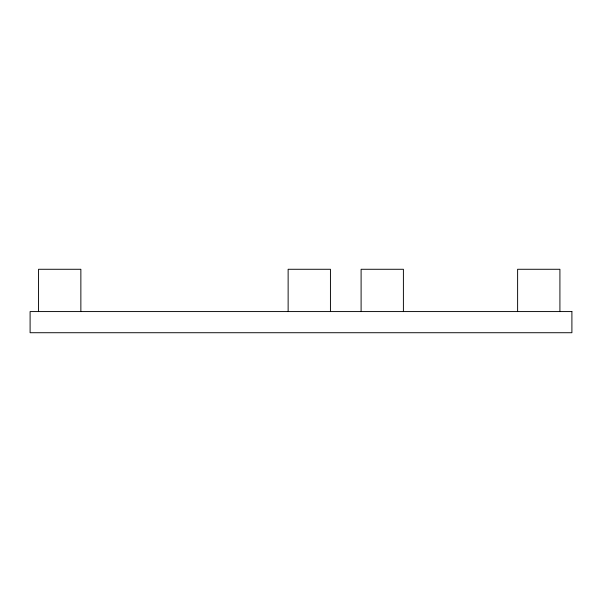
<?xml version="1.0" encoding="UTF-8"?>
<svg xmlns="http://www.w3.org/2000/svg" width="602" height="602" viewBox="0 0 602 602"><rect width="100%" height="100%" fill="white"/><g stroke="black" fill="none" stroke-linecap="round" stroke-linejoin="round"><path stroke-width="0.9" d="M559.913 311.573L559.913 269.275L517.615 269.275L517.615 311.573M403.4 311.573L403.4 269.275L361.102 269.275L361.102 311.573M330.438 311.573L330.438 269.275L288.132 269.275L288.132 311.573M80.864 311.573L80.864 269.275L38.558 269.275L38.558 311.573M571.9 311.573L30.1 311.573L30.1 332.725L571.9 332.725L571.9 311.573"/></g></svg>
